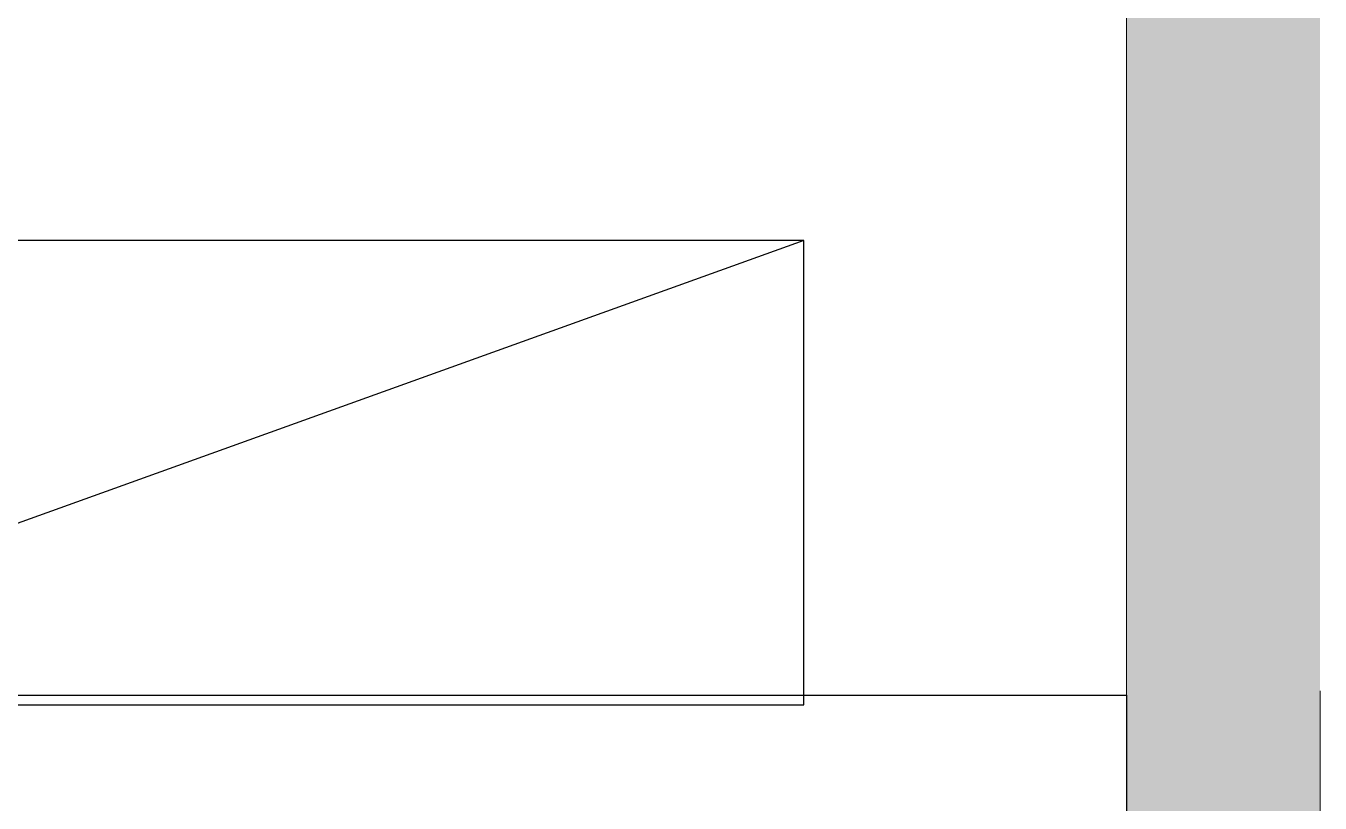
# Model space of a CAD drawing. Header units: metres. Extents: x 5207 to 27817, y 2812 to 34571.
# Drawn here: x 21363 to 22366, y 22179 to 22781 of the extents above; entities that cross this region are included whole.
import ezdxf

# ---------------------------------------------------------------- set-up
doc = ezdxf.new("R2010")
doc.units = ezdxf.units.M
doc.linetypes.add('CONTINUA', pattern=[0])
doc.layers.add('3201_Baixa distribució', color=7, linetype='CONTINUA', lineweight=18)
doc.layers.add('_Co MUEBLE NO CONCEP', color=181, linetype='Continuous')
doc.layers.add('_Co TABIQUERIA', color=3, linetype='Continuous')

msp = doc.modelspace()

# ---------------------------------------------------------------- hatches: boundary and pattern name
at = {"layer": '3201_Baixa distribució', "linetype": 'CONTINUA', "lineweight": 15, "true_color": 0xababab, "transparency": 33554687}
msp.add_hatch(color=253, dxfattribs=at).paths.add_polyline_path([(22215.9, 28174.5), (22215.9, 20084.1), (22365.9, 20084.1), (22365.9, 28210.9)])

# ---------------------------------------------------------------- linework, layer by layer
at = {"layer": '3201_Baixa distribució', "color": 42, "linetype": 'CONTINUA', "lineweight": 18, "true_color": 0xc89632, "transparency": 33554687}
for p, q in [((22215.9, 28174.5), (22215.9, 19827.2)), ((22365.9, 19827.2), (22365.9, 22265.9))]:
    msp.add_line(p, q, dxfattribs=at)
at = {"layer": '_Co MUEBLE NO CONCEP'}
msp.add_lwpolyline([(20965.9, 22255), (21965.9, 22255), (21965.9, 22615), (20965.9, 22615)], close=True, dxfattribs=at)
msp.add_lwpolyline([(21965.9, 22615), (20965.9, 22255)], dxfattribs=at)
at = {"layer": '_Co TABIQUERIA'}
msp.add_lwpolyline([(19507.3, 20698.6), (19507.3, 22262.5), (22215.9, 22262.5), (22215.9, 19633.5), (19607.3, 19633.5)], dxfattribs=at)

doc.saveas('drawing.dxf')
